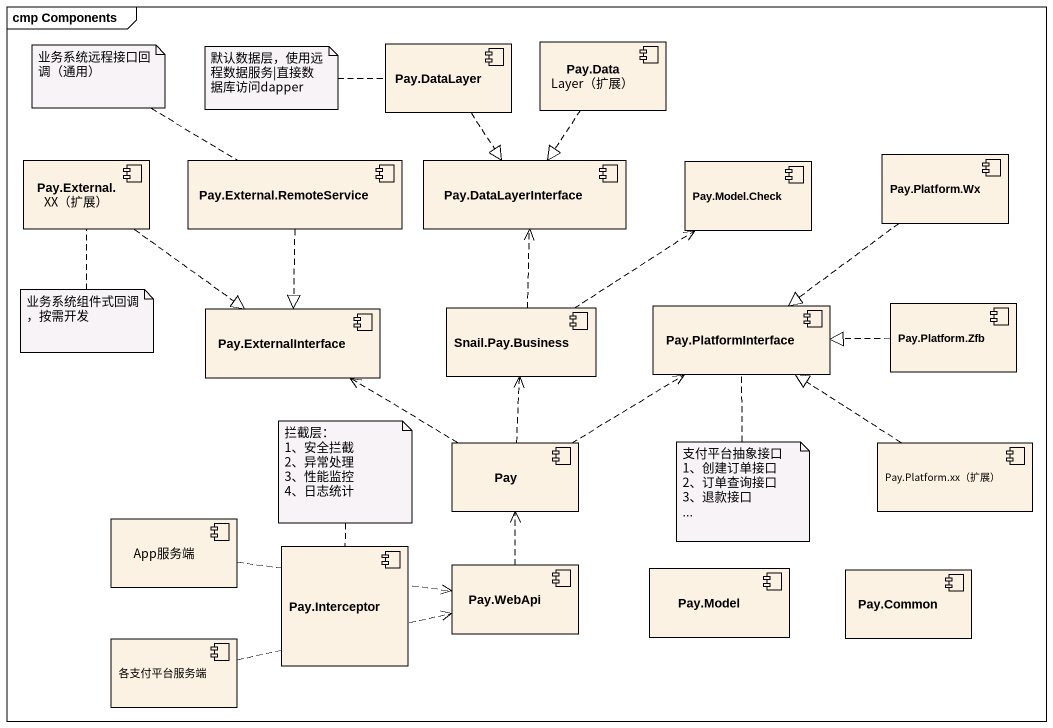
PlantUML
@startuml
mainframe cmp Components
component "Pay.DataLayer" as Pay_DataLayer
component "Pay.DataLayer（扩展）" as Pay_DataLayer_扩展
component "Pay.External.XX（扩展）" as Pay_External_XX_扩展
component "Pay.External.RemoteService" as Pay_External_RemoteService
component "Pay.DataLayerInterface" as Pay_DataLayerInterface
component "Pay.Model.Check" as Pay_Model_Check
component "Pay.Platform.Wx" as Pay_Platform_Wx
component "Pay.Platform.Zfb" as Pay_Platform_Zfb
component "Pay.ExternalInterface" as Pay_ExternalInterface
component "Snail.Pay.Business" as Snail_Pay_Business
component "Pay.PlatformInterface" as Pay_PlatformInterface
component Pay
component "Pay.Platform.xx（扩展）" as Pay_Platform_xx_扩展
component App服务端
component "Pay.Interceptor" as Pay_Interceptor
component "Pay.WebApi" as Pay_WebApi
component "Pay.Model" as Pay_Model
component "Pay.Common" as Pay_Common
component 各支付平台服务端
Pay_DataLayer ..|> Pay_DataLayerInterface
Pay_DataLayer_扩展 ..|> Pay_DataLayerInterface
Pay_External_XX_扩展 ..|> Pay_ExternalInterface
Pay_External_RemoteService ..|> Pay_ExternalInterface
Pay_Platform_Wx ..|> Pay_PlatformInterface
Pay_Platform_Zfb .left.|> Pay_PlatformInterface
Snail_Pay_Business .up.> Pay_DataLayerInterface
Snail_Pay_Business .up.> Pay_Model_Check
Pay .up.> Pay_ExternalInterface
Pay .up.> Snail_Pay_Business
Pay .up.> Pay_PlatformInterface
Pay_Platform_xx_扩展 .up.|> Pay_PlatformInterface
App服务端 .right.> Pay_WebApi
Pay_WebApi .up.> Pay
各支付平台服务端 .right.> Pay_WebApi
note top of Pay_External_RemoteService : 业务系统远程接口回调（通用）
note left of Pay_DataLayer : 默认数据层，使用远程数据服务|直接数据库访问dapper
note bottom of Pay_External_XX_扩展 : 业务系统组件式回调，按需开发
note top of Pay_Interceptor
  拦截层：
  1、安全拦截
  2、异常处理
  3、性能监控
  4、日志统计
end note
note bottom of Pay_PlatformInterface
  支付平台抽象接口
  1、创建订单接口
  2、订单查询接口
  3、退款接口
  ~...
end note
@enduml
